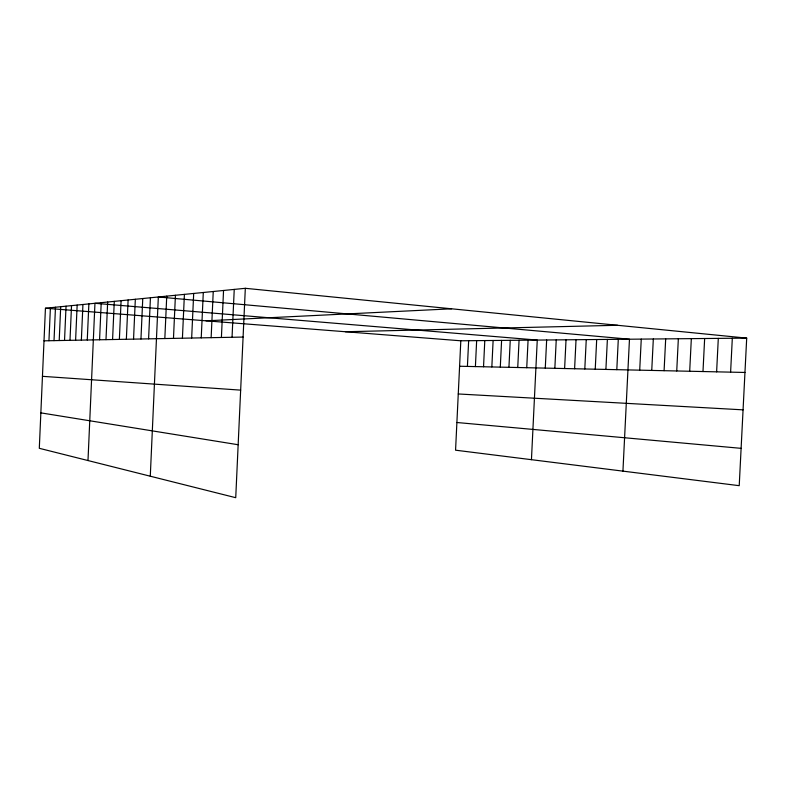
<?xml version="1.0" encoding="UTF-8"?>
<svg xmlns="http://www.w3.org/2000/svg" width="786" height="786" viewBox="0 0 786 786"><rect width="100%" height="100%" fill="white"/><g stroke="black" fill="none" stroke-linecap="round" stroke-linejoin="round"><path stroke-width="1.18" d="M245.32 288.305L45.441 308.23L39.3 448.305L235.731 497.695L245.32 288.305L746.7 338.118L739.223 485.679L455.566 450.191L460.812 340.79L746.7 338.118M48.948 340.741L50.402 307.739M54.018 340.643L55.482 307.228M59.205 340.544L60.699 306.717M64.531 340.446L66.044 306.176M69.993 340.338L71.526 305.636M75.603 340.24L77.156 305.076M81.361 340.132L82.933 304.496M87.266 340.014L88.867 303.907M87.993 460.547L94.959 303.298L537.26 340.073L531.444 459.682M99.576 339.778L101.217 302.669M105.992 339.66L107.662 302.03M112.585 339.532L114.284 301.372M119.374 339.405L121.093 300.694M126.359 339.277L128.108 299.997M133.551 339.139L135.33 299.27M140.959 339.002L142.767 298.533M148.593 338.854L150.431 297.766M150.283 476.208L158.34 296.98L629.468 339.208L622.934 471.128M164.834 338.55L166.74 296.145M173.48 338.383L175.425 295.281M182.421 338.216L184.405 294.377M191.666 338.039L193.69 293.453M201.236 337.862L203.299 292.5M211.139 337.675L213.242 291.508M221.406 337.479L223.548 290.476M232.047 337.273L234.238 289.415M467.415 366.414L468.653 340.711M475.402 366.59L476.65 340.643M483.537 366.767L484.795 340.564M491.84 366.944L493.117 340.485M500.299 367.131L501.596 340.407M508.935 367.317L510.242 340.328M517.748 367.514L519.065 340.24M526.738 367.71L528.074 340.161M545.278 368.113L546.653 339.984M554.847 368.32L556.233 339.896M564.623 368.536L566.028 339.807M574.605 368.752L576.03 339.709M584.804 368.968L586.248 339.611M595.238 369.194L596.692 339.513M605.898 369.43L607.382 339.414M616.804 369.666L618.297 339.316M639.716 370.167L641.258 339.1M651.751 370.432L653.323 338.982M664.091 370.697L665.683 338.874M676.736 370.972L678.347 338.756M689.695 371.257L691.336 338.628M702.989 371.542L704.649 338.511M716.616 371.847L718.306 338.383M730.607 372.151L732.316 338.245M206.07 320.826L451.586 308.8M345.408 331.741L617.521 325.286M44.006 340.829L243.09 337.066M459.584 366.247L744.961 372.456M458.258 393.963L743.065 409.85M42.454 376.327L240.663 390.131M45.441 308.23L460.812 340.79M456.892 422.504L741.119 448.344M40.852 412.866L238.158 444.738"/></g></svg>
